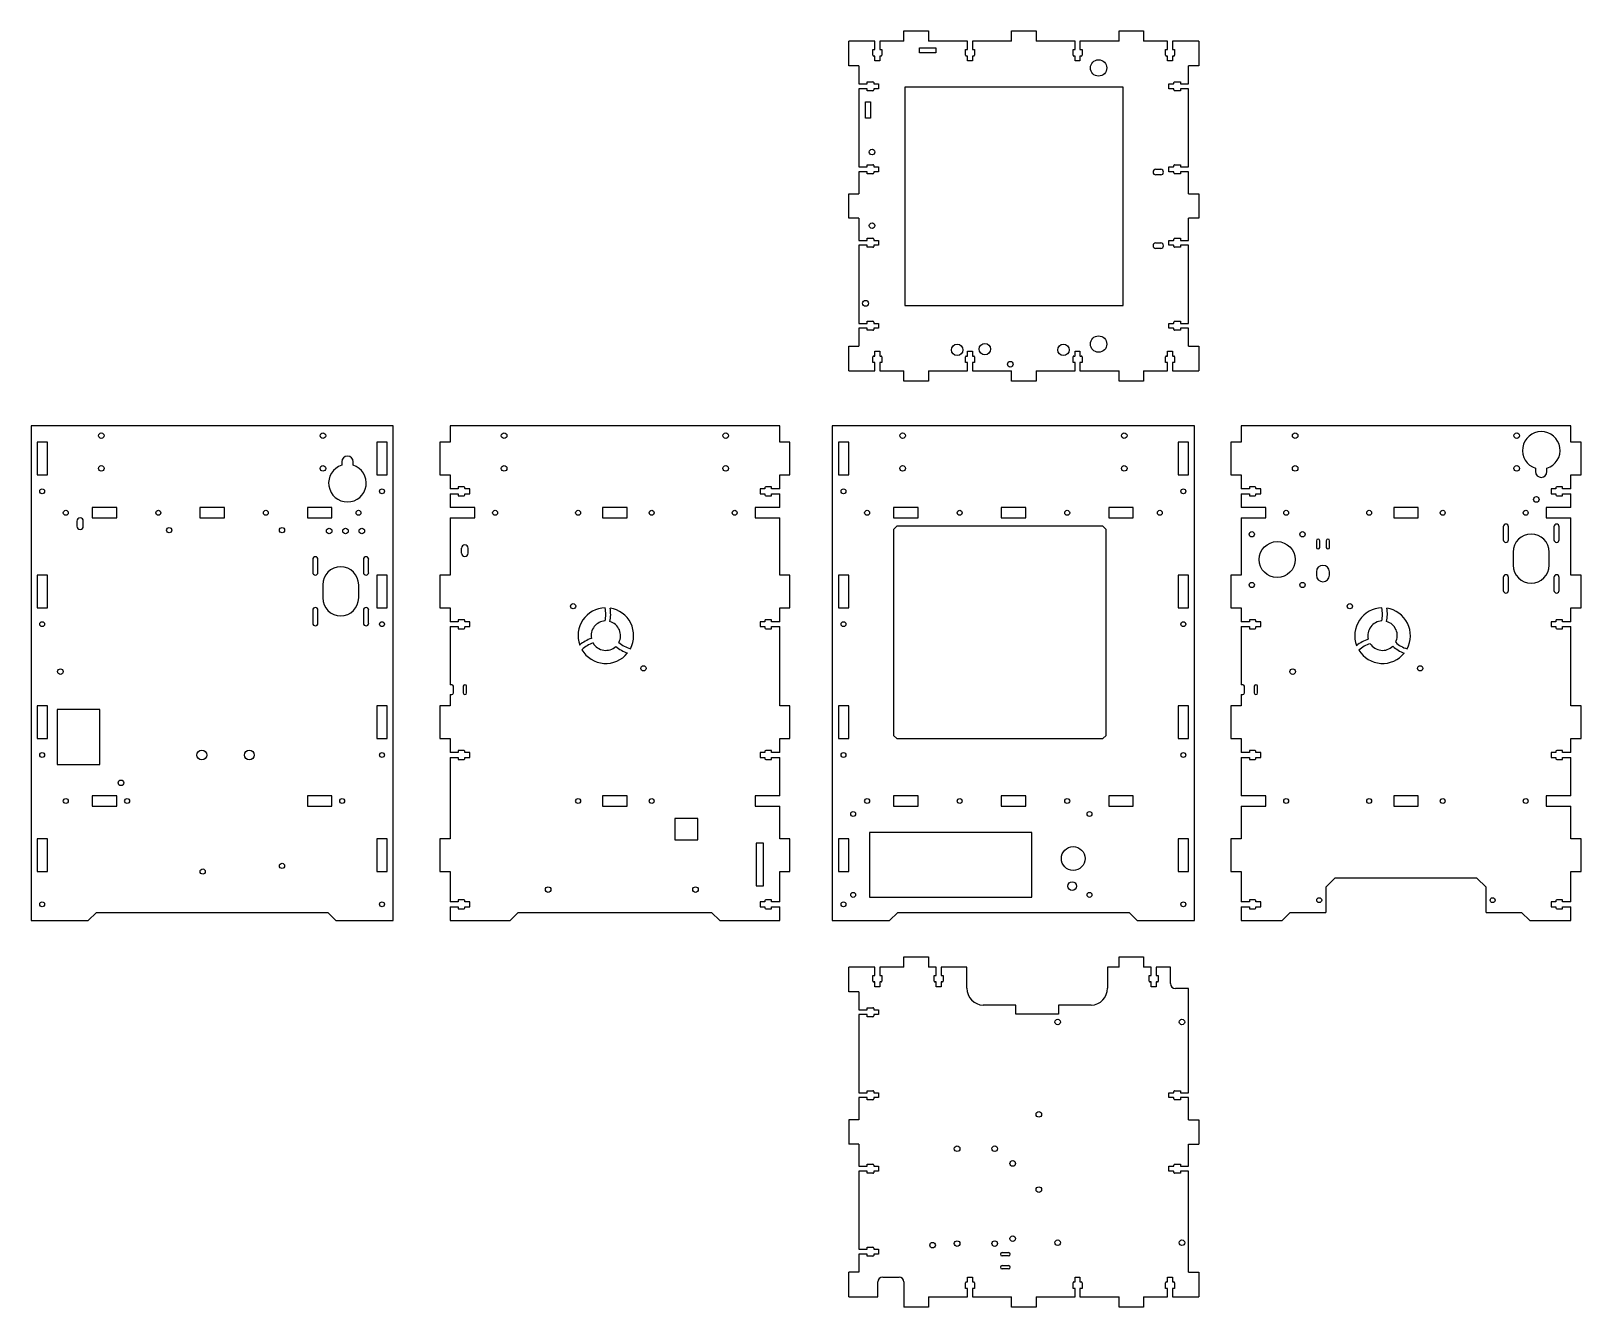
# Model space of a CAD drawing. Header units: millimetres. Extents: x -90 to 858, y -486 to 294.
import ezdxf

# ---------------------------------------------------------------- set-up
doc = ezdxf.new("R2010")
doc.units = ezdxf.units.MM

msp = doc.modelspace()

# ---------------------------------------------------------------- linework, layer by layer
at = {"color": 7, "linetype": 'Continuous', "lineweight": 25}
for p, q in [((443.8, 287.8), (443.8, 294.1)), ((443.8, 294.1), (458.8, 294.1)), ((458.8, 294.1), (458.8, 287.8)), ((509.55, 287.8), (509.55, 294.1)), ((509.55, 294.1), (524.55, 294.1)), ((524.55, 294.1), (524.55, 287.8)), ((575.3, 287.8), (575.3, 294.1)), ((575.3, 294.1), (590.3, 294.1)), ((590.3, 294.1), (590.3, 287.8)), ((410, 272.8), (410, 287.8)), ((426.05, 287.8), (410, 287.8)), ((426.05, 282.8), (426.05, 287.8)), ((429.05, 287.8), (429.05, 282.8)), ((443.8, 287.8), (429.05, 287.8)), ((482.68, 287.8), (458.8, 287.8)), ((482.68, 282.8), (482.68, 287.8)), ((485.68, 287.8), (485.68, 282.8)), ((509.55, 287.8), (485.68, 287.8)), ((548.42, 287.8), (524.55, 287.8)), ((548.42, 282.8), (548.42, 287.8)), ((551.42, 287.8), (551.42, 282.8)), ((575.3, 287.8), (551.42, 287.8)), ((605.05, 287.8), (590.3, 287.8)), ((605.05, 282.8), (605.05, 287.8)), ((608.05, 287.8), (608.05, 282.8)), ((624.1, 287.8), (608.05, 287.8)), ((624.1, 287.8), (624.1, 272.8)), ((424.8, 282.8), (426.05, 282.8)), ((424.8, 279.3), (424.8, 282.8)), ((425.95, 278.8), (425.3, 278.8)), ((426.05, 278.7), (425.95, 278.8)), ((426.05, 275.8), (426.05, 278.7)), ((429.05, 275.8), (426.05, 275.8)), ((429.05, 282.8), (430.3, 282.8)), ((429.15, 278.8), (429.05, 278.7)), ((429.05, 278.7), (429.05, 275.8)), ((429.8, 278.8), (429.15, 278.8)), ((430.3, 282.8), (430.3, 279.3)), ((453.3, 280.8), (453.3, 283.8)), ((453.3, 283.8), (463.3, 283.8)), ((463.3, 280.8), (453.3, 280.8)), ((463.3, 283.8), (463.3, 280.8)), ((481.43, 282.8), (482.68, 282.8)), ((481.43, 279.3), (481.43, 282.8)), ((482.57, 278.8), (481.93, 278.8)), ((482.68, 278.7), (482.57, 278.8)), ((482.68, 275.8), (482.68, 278.7)), ((485.68, 275.8), (482.68, 275.8)), ((485.68, 282.8), (486.93, 282.8)), ((485.77, 278.8), (485.68, 278.7)), ((485.68, 278.7), (485.68, 275.8)), ((486.43, 278.8), (485.77, 278.8)), ((486.93, 282.8), (486.93, 279.3)), ((547.17, 282.8), (548.42, 282.8)), ((547.17, 279.3), (547.17, 282.8)), ((548.32, 278.8), (547.67, 278.8)), ((548.42, 278.7), (548.32, 278.8)), ((548.42, 275.8), (548.42, 278.7)), ((551.42, 275.8), (548.42, 275.8)), ((551.42, 282.8), (552.67, 282.8)), ((551.52, 278.8), (551.42, 278.7)), ((551.42, 278.7), (551.42, 275.8)), ((552.17, 278.8), (551.52, 278.8)), ((552.67, 282.8), (552.67, 279.3)), ((603.8, 282.8), (605.05, 282.8)), ((603.8, 279.3), (603.8, 282.8)), ((604.95, 278.8), (604.3, 278.8)), ((605.05, 278.7), (604.95, 278.8)), ((605.05, 275.8), (605.05, 278.7)), ((608.05, 275.8), (605.05, 275.8)), ((608.05, 282.8), (609.3, 282.8)), ((608.15, 278.8), (608.05, 278.7)), ((608.05, 278.7), (608.05, 275.8)), ((608.8, 278.8), (608.15, 278.8)), ((609.3, 282.8), (609.3, 279.3)), ((416.3, 272.8), (410, 272.8)), ((416.3, 272.8), (416.3, 261.8)), ((624.1, 272.8), (617.8, 272.8)), ((617.8, 261.8), (617.8, 272.8)), ((416.3, 261.8), (421.3, 261.8)), ((416.3, 258.8), (416.3, 211.05)), ((421.3, 258.8), (416.3, 258.8)), ((421.3, 263.05), (424.8, 263.05)), ((421.3, 261.8), (421.3, 263.05)), ((421.3, 257.55), (421.3, 258.8)), ((424.8, 257.55), (421.3, 257.55)), ((425.3, 262.55), (425.3, 261.9)), ((425.3, 261.9), (425.4, 261.8)), ((425.4, 258.8), (425.3, 258.7)), ((425.3, 258.7), (425.3, 258.05)), ((425.4, 261.8), (428.3, 261.8)), ((428.3, 258.8), (425.4, 258.8)), ((428.3, 261.8), (428.3, 258.8)), ((577.8, 259.8), (444.3, 259.8)), ((444.3, 259.8), (444.3, 126.3)), ((577.8, 126.3), (577.8, 259.8)), ((605.8, 261.8), (608.7, 261.8)), ((605.8, 258.8), (605.8, 261.8)), ((608.7, 258.8), (605.8, 258.8)), ((608.7, 261.8), (608.8, 261.9)), ((608.8, 258.7), (608.7, 258.8)), ((608.8, 261.9), (608.8, 262.55)), ((608.8, 258.05), (608.8, 258.7)), ((609.3, 263.05), (612.8, 263.05)), ((612.8, 257.55), (609.3, 257.55)), ((612.8, 263.05), (612.8, 261.8)), ((612.8, 261.8), (617.8, 261.8)), ((612.8, 258.8), (612.8, 257.55)), ((617.8, 258.8), (612.8, 258.8)), ((617.8, 211.05), (617.8, 258.8)), ((420.3, 240.8), (420.3, 250.8)), ((420.3, 250.8), (423.3, 250.8)), ((423.3, 250.8), (423.3, 240.8)), ((423.3, 240.8), (420.3, 240.8)), ((416.3, 211.05), (421.3, 211.05)), ((421.3, 212.3), (424.8, 212.3)), ((421.3, 211.05), (421.3, 212.3)), ((425.3, 211.8), (425.3, 211.15)), ((425.3, 211.15), (425.4, 211.05)), ((425.4, 211.05), (428.3, 211.05)), ((428.3, 211.05), (428.3, 208.05)), ((597.8, 209.5), (600.8, 209.5)), ((605.8, 211.05), (608.7, 211.05)), ((605.8, 208.05), (605.8, 211.05)), ((608.7, 211.05), (608.8, 211.15)), ((608.8, 211.15), (608.8, 211.8)), ((609.3, 212.3), (612.8, 212.3)), ((612.8, 212.3), (612.8, 211.05)), ((612.8, 211.05), (617.8, 211.05)), ((416.3, 208.05), (416.3, 194.55)), ((421.3, 208.05), (416.3, 208.05)), ((421.3, 206.8), (421.3, 208.05)), ((424.8, 206.8), (421.3, 206.8)), ((425.4, 208.05), (425.3, 207.95)), ((425.3, 207.95), (425.3, 207.3)), ((428.3, 208.05), (425.4, 208.05)), ((600.8, 206.1), (597.8, 206.1)), ((608.7, 208.05), (605.8, 208.05)), ((608.8, 207.95), (608.7, 208.05)), ((608.8, 207.3), (608.8, 207.95)), ((612.8, 206.8), (609.3, 206.8)), ((612.8, 208.05), (612.8, 206.8)), ((617.8, 208.05), (612.8, 208.05)), ((617.8, 194.55), (617.8, 208.05)), ((410, 179.55), (410, 194.55)), ((410, 194.55), (416.3, 194.55)), ((617.8, 194.55), (624.1, 194.55)), ((624.1, 194.55), (624.1, 179.55)), ((416.3, 179.55), (410, 179.55)), ((416.3, 179.55), (416.3, 166.05)), ((624.1, 179.55), (617.8, 179.55)), ((617.8, 166.05), (617.8, 179.55)), ((416.3, 166.05), (421.3, 166.05)), ((416.3, 163.05), (416.3, 115.3)), ((421.3, 163.05), (416.3, 163.05)), ((421.3, 167.3), (424.8, 167.3)), ((421.3, 166.05), (421.3, 167.3)), ((421.3, 161.8), (421.3, 163.05)), ((424.8, 161.8), (421.3, 161.8)), ((425.3, 166.8), (425.3, 166.15)), ((425.3, 166.15), (425.4, 166.05)), ((425.4, 163.05), (425.3, 162.95)), ((425.3, 162.95), (425.3, 162.3)), ((425.4, 166.05), (428.3, 166.05)), ((428.3, 163.05), (425.4, 163.05)), ((428.3, 166.05), (428.3, 163.05)), ((597.8, 164.5), (600.8, 164.5)), ((605.8, 166.05), (608.7, 166.05)), ((605.8, 163.05), (605.8, 166.05)), ((608.7, 163.05), (605.8, 163.05)), ((608.7, 166.05), (608.8, 166.15)), ((608.8, 162.95), (608.7, 163.05)), ((608.8, 166.15), (608.8, 166.8)), ((608.8, 162.3), (608.8, 162.95)), ((609.3, 167.3), (612.8, 167.3)), ((612.8, 161.8), (609.3, 161.8)), ((612.8, 167.3), (612.8, 166.05)), ((612.8, 166.05), (617.8, 166.05)), ((612.8, 163.05), (612.8, 161.8)), ((617.8, 163.05), (612.8, 163.05)), ((617.8, 115.3), (617.8, 163.05)), ((600.8, 161.1), (597.8, 161.1)), ((444.3, 126.3), (577.8, 126.3)), ((416.3, 115.3), (421.3, 115.3)), ((421.3, 116.55), (424.8, 116.55)), ((421.3, 115.3), (421.3, 116.55)), ((425.3, 116.05), (425.3, 115.4)), ((425.3, 115.4), (425.4, 115.3)), ((425.4, 115.3), (428.3, 115.3)), ((428.3, 115.3), (428.3, 112.3)), ((605.8, 115.3), (608.7, 115.3)), ((605.8, 112.3), (605.8, 115.3)), ((608.7, 115.3), (608.8, 115.4)), ((608.8, 115.4), (608.8, 116.05)), ((609.3, 116.55), (612.8, 116.55)), ((612.8, 116.55), (612.8, 115.3)), ((612.8, 115.3), (617.8, 115.3)), ((416.3, 112.3), (416.3, 101.3)), ((421.3, 112.3), (416.3, 112.3)), ((421.3, 111.05), (421.3, 112.3)), ((424.8, 111.05), (421.3, 111.05)), ((425.4, 112.3), (425.3, 112.2)), ((425.3, 112.2), (425.3, 111.55)), ((428.3, 112.3), (425.4, 112.3)), ((608.7, 112.3), (605.8, 112.3)), ((608.8, 112.2), (608.7, 112.3)), ((608.8, 111.55), (608.8, 112.2)), ((612.8, 111.05), (609.3, 111.05)), ((612.8, 112.3), (612.8, 111.05)), ((617.8, 112.3), (612.8, 112.3)), ((617.8, 101.3), (617.8, 112.3)), ((410, 86.3), (410, 101.3)), ((410, 101.3), (416.3, 101.3)), ((424.8, 91.3), (424.8, 94.8)), ((425.3, 95.3), (425.95, 95.3)), ((425.95, 95.3), (426.05, 95.4)), ((426.05, 98.3), (429.05, 98.3)), ((426.05, 95.4), (426.05, 98.3)), ((429.05, 98.3), (429.05, 95.4)), ((429.05, 95.4), (429.15, 95.3)), ((429.15, 95.3), (429.8, 95.3)), ((430.3, 94.8), (430.3, 91.3)), ((481.43, 91.3), (481.43, 94.8)), ((481.93, 95.3), (482.57, 95.3)), ((482.57, 95.3), (482.68, 95.4)), ((482.68, 98.3), (485.68, 98.3)), ((482.68, 95.4), (482.68, 98.3)), ((485.68, 98.3), (485.68, 95.4)), ((485.68, 95.4), (485.77, 95.3)), ((485.77, 95.3), (486.43, 95.3)), ((486.93, 94.8), (486.93, 91.3)), ((547.17, 91.3), (547.17, 94.8)), ((547.67, 95.3), (548.32, 95.3)), ((548.32, 95.3), (548.42, 95.4)), ((548.42, 98.3), (551.42, 98.3)), ((548.42, 95.4), (548.42, 98.3)), ((551.42, 98.3), (551.42, 95.4)), ((551.42, 95.4), (551.52, 95.3)), ((551.52, 95.3), (552.17, 95.3)), ((552.67, 94.8), (552.67, 91.3)), ((603.8, 91.3), (603.8, 94.8)), ((604.3, 95.3), (604.95, 95.3)), ((604.95, 95.3), (605.05, 95.4)), ((605.05, 98.3), (608.05, 98.3)), ((605.05, 95.4), (605.05, 98.3)), ((608.05, 98.3), (608.05, 95.4)), ((608.05, 95.4), (608.15, 95.3)), ((608.15, 95.3), (608.8, 95.3)), ((609.3, 94.8), (609.3, 91.3)), ((617.8, 101.3), (624.1, 101.3)), ((624.1, 101.3), (624.1, 86.3)), ((410, 86.3), (426.05, 86.3)), ((426.05, 91.3), (424.8, 91.3)), ((426.05, 86.3), (426.05, 91.3)), ((429.05, 91.3), (429.05, 86.3)), ((430.3, 91.3), (429.05, 91.3)), ((429.05, 86.3), (443.8, 86.3)), ((443.8, 80), (443.8, 86.3)), ((458.8, 86.3), (482.68, 86.3)), ((458.8, 86.3), (458.8, 80)), ((482.68, 91.3), (481.43, 91.3)), ((482.68, 86.3), (482.68, 91.3)), ((485.68, 91.3), (485.68, 86.3)), ((486.93, 91.3), (485.68, 91.3)), ((485.68, 86.3), (509.55, 86.3)), ((509.55, 80), (509.55, 86.3)), ((524.55, 86.3), (548.42, 86.3)), ((524.55, 86.3), (524.55, 80)), ((548.42, 91.3), (547.17, 91.3)), ((548.42, 86.3), (548.42, 91.3)), ((551.42, 91.3), (551.42, 86.3)), ((552.67, 91.3), (551.42, 91.3)), ((551.42, 86.3), (575.3, 86.3)), ((575.3, 80), (575.3, 86.3)), ((590.3, 86.3), (605.05, 86.3)), ((590.3, 86.3), (590.3, 80)), ((605.05, 91.3), (603.8, 91.3)), ((605.05, 86.3), (605.05, 91.3)), ((608.05, 91.3), (608.05, 86.3)), ((609.3, 91.3), (608.05, 91.3)), ((608.05, 86.3), (624.1, 86.3)), ((458.8, 80), (443.8, 80)), ((524.55, 80), (509.55, 80)), ((590.3, 80), (575.3, 80)), ((131.5, 52.6), (-90, 52.6)), ((-90, 52.6), (-90, -250)), ((131.5, -250), (131.5, 52.6)), ((367.8, 52.6), (166.3, 52.6)), ((166.3, 52.6), (166.3, 42.6)), ((367.8, 42.6), (367.8, 52.6)), ((621.5, 52.6), (400, 52.6)), ((400, 52.6), (400, -250)), ((621.5, -250), (621.5, 52.6)), ((851.5, 52.6), (650, 52.6)), ((650, 52.6), (650, 42.6)), ((851.5, 42.6), (851.5, 52.6)), ((-86.3, 42.6), (-86.3, 22.6)), ((-80, 42.6), (-86.3, 42.6)), ((-80, 22.6), (-80, 42.6)), ((127.8, 42.6), (121.5, 42.6)), ((121.5, 42.6), (121.5, 22.6)), ((127.8, 22.6), (127.8, 42.6)), ((166.3, 42.6), (160, 42.6)), ((160, 42.6), (160, 22.6)), ((374.1, 42.6), (367.8, 42.6)), ((374.1, 22.6), (374.1, 42.6)), ((403.7, 42.6), (403.7, 22.6)), ((410, 42.6), (403.7, 42.6)), ((410, 22.6), (410, 42.6)), ((611.5, 42.6), (611.5, 22.6)), ((617.8, 42.6), (611.5, 42.6)), ((617.8, 22.6), (617.8, 42.6)), ((650, 42.6), (643.7, 42.6)), ((643.7, 42.6), (643.7, 22.6)), ((857.8, 42.6), (851.5, 42.6)), ((857.8, 22.6), (857.8, 42.6)), ((100, 30.6), (100, 28.55)), ((107, 28.55), (107, 30.6)), ((-86.3, 22.6), (-80, 22.6)), ((121.5, 22.6), (127.8, 22.6)), ((160, 22.6), (166.3, 22.6)), ((166.3, 22.6), (166.3, 14.1)), ((367.8, 14.1), (367.8, 22.6)), ((367.8, 22.6), (374.1, 22.6)), ((403.7, 22.6), (410, 22.6)), ((611.5, 22.6), (617.8, 22.6)), ((643.7, 22.6), (650, 22.6)), ((650, 22.6), (650, 14.1)), ((830, 26.65), (830, 24.6)), ((837, 24.6), (837, 26.65)), ((851.5, 14.1), (851.5, 22.6)), ((851.5, 22.6), (857.8, 22.6)), ((171.3, 14.1), (166.3, 14.1)), ((166.3, 11.1), (171.3, 11.1)), ((166.3, 11.1), (166.3, 2.6)), ((171.3, 15.35), (171.3, 14.1)), ((174.8, 15.35), (171.3, 15.35)), ((171.3, 11.1), (171.3, 9.85)), ((171.3, 9.85), (174.8, 9.85)), ((175.3, 14.2), (175.3, 14.85)), ((175.4, 14.1), (175.3, 14.2)), ((175.3, 11), (175.4, 11.1)), ((175.3, 10.35), (175.3, 11)), ((178.3, 14.1), (175.4, 14.1)), ((175.4, 11.1), (178.3, 11.1)), ((178.3, 11.1), (178.3, 14.1)), ((355.8, 14.1), (355.8, 11.1)), ((358.7, 14.1), (355.8, 14.1)), ((355.8, 11.1), (358.7, 11.1)), ((358.8, 14.2), (358.7, 14.1)), ((358.7, 11.1), (358.8, 11)), ((358.8, 14.85), (358.8, 14.2)), ((358.8, 11), (358.8, 10.35)), ((362.8, 15.35), (359.3, 15.35)), ((359.3, 9.85), (362.8, 9.85)), ((362.8, 14.1), (362.8, 15.35)), ((367.8, 14.1), (362.8, 14.1)), ((362.8, 11.1), (367.8, 11.1)), ((362.8, 9.85), (362.8, 11.1)), ((367.8, 2.6), (367.8, 11.1)), ((655, 14.1), (650, 14.1)), ((650, 11.1), (655, 11.1)), ((650, 11.1), (650, 2.6)), ((655, 15.35), (655, 14.1)), ((658.5, 15.35), (655, 15.35)), ((655, 11.1), (655, 9.85)), ((655, 9.85), (658.5, 9.85)), ((659, 14.2), (659, 14.85)), ((659.1, 14.1), (659, 14.2)), ((659, 11), (659.1, 11.1)), ((659, 10.35), (659, 11)), ((662, 14.1), (659.1, 14.1)), ((659.1, 11.1), (662, 11.1)), ((662, 11.1), (662, 14.1)), ((839.5, 14.1), (839.5, 11.1)), ((842.4, 14.1), (839.5, 14.1)), ((839.5, 11.1), (842.4, 11.1)), ((842.5, 14.2), (842.4, 14.1)), ((842.4, 11.1), (842.5, 11)), ((842.5, 14.85), (842.5, 14.2)), ((842.5, 11), (842.5, 10.35)), ((846.5, 15.35), (843, 15.35)), ((843, 9.85), (846.5, 9.85)), ((846.5, 14.1), (846.5, 15.35)), ((851.5, 14.1), (846.5, 14.1)), ((846.5, 11.1), (851.5, 11.1)), ((846.5, 9.85), (846.5, 11.1)), ((851.5, 2.6), (851.5, 11.1)), ((-52.5, 2.6), (-52.5, -3.7)), ((-37.5, 2.6), (-52.5, 2.6)), ((-37.5, -3.7), (-37.5, 2.6)), ((13.25, 2.6), (13.25, -3.7)), ((28.25, 2.6), (13.25, 2.6)), ((28.25, -3.7), (28.25, 2.6)), ((79, 2.6), (79, -3.7)), ((94, 2.6), (79, 2.6)), ((94, -3.7), (94, 2.6)), ((181.3, 2.6), (166.3, 2.6)), ((181.3, -3.7), (181.3, 2.6)), ((259.55, 2.6), (259.55, -3.7)), ((274.55, 2.6), (259.55, 2.6)), ((274.55, -3.7), (274.55, 2.6)), ((352.8, 2.6), (352.8, -3.7)), ((367.8, 2.6), (352.8, 2.6)), ((437.5, 2.6), (437.5, -3.7)), ((452.5, 2.6), (437.5, 2.6)), ((452.5, -3.7), (452.5, 2.6)), ((503.25, 2.6), (503.25, -3.7)), ((518.25, 2.6), (503.25, 2.6)), ((518.25, -3.7), (518.25, 2.6)), ((569, 2.6), (569, -3.7)), ((584, 2.6), (569, 2.6)), ((584, -3.7), (584, 2.6)), ((665, 2.6), (650, 2.6)), ((665, -3.7), (665, 2.6)), ((743.25, 2.6), (743.25, -3.7)), ((758.25, 2.6), (743.25, 2.6)), ((758.25, -3.7), (758.25, 2.6)), ((836.5, 2.6), (836.5, -3.7)), ((851.5, 2.6), (836.5, 2.6)), ((-62, -5.7), (-62, -8.7)), ((-58, -8.7), (-58, -5.7)), ((-52.5, -3.7), (-37.5, -3.7)), ((13.25, -3.7), (28.25, -3.7)), ((79, -3.7), (94, -3.7)), ((166.3, -3.7), (181.3, -3.7)), ((166.3, -3.7), (166.3, -38.7)), ((259.55, -3.7), (274.55, -3.7)), ((352.8, -3.7), (367.8, -3.7)), ((367.8, -38.7), (367.8, -3.7)), ((437.5, -3.7), (452.5, -3.7)), ((439.5, -8.7), (437.5, -10.7)), ((565.5, -8.7), (439.5, -8.7)), ((503.25, -3.7), (518.25, -3.7)), ((567.5, -10.7), (565.5, -8.7)), ((569, -3.7), (584, -3.7)), ((650, -3.7), (665, -3.7)), ((650, -3.7), (650, -38.7)), ((743.25, -3.7), (758.25, -3.7)), ((810.27, -9.07), (810.27, -17.07)), ((813.47, -17.07), (813.47, -9.07)), ((836.5, -3.7), (851.5, -3.7)), ((841.27, -9.07), (841.27, -17.07)), ((844.47, -17.07), (844.47, -9.07)), ((851.5, -38.7), (851.5, -3.7)), ((437.5, -10.7), (437.5, -136.7)), ((567.5, -136.7), (567.5, -10.7)), ((696, -17.7), (696, -21.7)), ((698, -21.7), (698, -17.7)), ((702, -17.7), (702, -21.7)), ((704, -21.7), (704, -17.7)), ((173.3, -25.2), (173.3, -22.2)), ((177.3, -25.2), (177.3, -22.2)), ((816.37, -24.57), (816.37, -32.57)), ((838.37, -32.57), (838.37, -24.57)), ((82.28, -29.07), (82.28, -37.07)), ((85.48, -37.07), (85.48, -29.07)), ((113.28, -29.07), (113.28, -37.07)), ((116.47, -37.07), (116.47, -29.07)), ((696, -36.7), (696, -38.7)), ((704, -38.7), (704, -36.7)), ((-86.3, -38.7), (-86.3, -58.7)), ((-80, -38.7), (-86.3, -38.7)), ((-80, -58.7), (-80, -38.7)), ((88.38, -44.57), (88.38, -52.57)), ((110.38, -52.57), (110.38, -44.57)), ((127.8, -38.7), (121.5, -38.7)), ((121.5, -38.7), (121.5, -58.7)), ((127.8, -58.7), (127.8, -38.7)), ((166.3, -38.7), (160, -38.7)), ((160, -38.7), (160, -58.7)), ((374.1, -38.7), (367.8, -38.7)), ((374.1, -58.7), (374.1, -38.7)), ((403.7, -38.7), (403.7, -58.7)), ((410, -38.7), (403.7, -38.7)), ((410, -58.7), (410, -38.7)), ((611.5, -38.7), (611.5, -58.7)), ((617.8, -38.7), (611.5, -38.7)), ((617.8, -58.7), (617.8, -38.7)), ((650, -38.7), (643.7, -38.7)), ((643.7, -38.7), (643.7, -58.7)), ((810.27, -40.07), (810.27, -48.07)), ((813.47, -48.07), (813.47, -40.07)), ((841.27, -40.07), (841.27, -48.07)), ((844.47, -48.07), (844.47, -40.07)), ((857.8, -38.7), (851.5, -38.7)), ((857.8, -58.7), (857.8, -38.7)), ((-86.3, -58.7), (-80, -58.7)), ((82.28, -60.07), (82.28, -68.07)), ((85.48, -68.07), (85.48, -60.07)), ((113.28, -60.07), (113.28, -68.07)), ((116.47, -68.07), (116.47, -60.07)), ((121.5, -58.7), (127.8, -58.7)), ((160, -58.7), (166.3, -58.7)), ((166.3, -58.7), (166.3, -67.2)), ((171.3, -65.95), (171.3, -67.2)), ((174.8, -65.95), (171.3, -65.95)), ((362.8, -65.95), (359.3, -65.95)), ((362.8, -67.2), (362.8, -65.95)), ((367.8, -67.2), (367.8, -58.7)), ((367.8, -58.7), (374.1, -58.7)), ((403.7, -58.7), (410, -58.7)), ((611.5, -58.7), (617.8, -58.7)), ((643.7, -58.7), (650, -58.7)), ((650, -58.7), (650, -67.2)), ((655, -65.95), (655, -67.2)), ((658.5, -65.95), (655, -65.95)), ((846.5, -65.95), (843, -65.95)), ((846.5, -67.2), (846.5, -65.95)), ((851.5, -67.2), (851.5, -58.7)), ((851.5, -58.7), (857.8, -58.7)), ((171.3, -67.2), (166.3, -67.2)), ((166.3, -70.2), (171.3, -70.2)), ((166.3, -70.2), (166.3, -105.7)), ((171.3, -70.2), (171.3, -71.45)), ((171.3, -71.45), (174.8, -71.45)), ((175.3, -67.1), (175.3, -66.45)), ((175.4, -67.2), (175.3, -67.1)), ((175.3, -70.3), (175.4, -70.2)), ((175.3, -70.95), (175.3, -70.3)), ((178.3, -67.2), (175.4, -67.2)), ((175.4, -70.2), (178.3, -70.2)), ((178.3, -70.2), (178.3, -67.2)), ((355.8, -67.2), (355.8, -70.2)), ((358.7, -67.2), (355.8, -67.2)), ((355.8, -70.2), (358.7, -70.2)), ((358.8, -67.1), (358.7, -67.2)), ((358.7, -70.2), (358.8, -70.3)), ((358.8, -66.45), (358.8, -67.1)), ((358.8, -70.3), (358.8, -70.95)), ((359.3, -71.45), (362.8, -71.45)), ((367.8, -67.2), (362.8, -67.2)), ((362.8, -70.2), (367.8, -70.2)), ((362.8, -71.45), (362.8, -70.2)), ((367.8, -118.7), (367.8, -70.2)), ((655, -67.2), (650, -67.2)), ((650, -70.2), (655, -70.2)), ((650, -70.2), (650, -105.7)), ((655, -70.2), (655, -71.45)), ((655, -71.45), (658.5, -71.45)), ((659, -67.1), (659, -66.45)), ((659.1, -67.2), (659, -67.1)), ((659, -70.3), (659.1, -70.2)), ((659, -70.95), (659, -70.3)), ((662, -67.2), (659.1, -67.2)), ((659.1, -70.2), (662, -70.2)), ((662, -70.2), (662, -67.2)), ((839.5, -67.2), (839.5, -70.2)), ((842.4, -67.2), (839.5, -67.2)), ((839.5, -70.2), (842.4, -70.2)), ((842.5, -67.1), (842.4, -67.2)), ((842.4, -70.2), (842.5, -70.3)), ((842.5, -66.45), (842.5, -67.1)), ((842.5, -70.3), (842.5, -70.95)), ((843, -71.45), (846.5, -71.45)), ((851.5, -67.2), (846.5, -67.2)), ((846.5, -70.2), (851.5, -70.2)), ((846.5, -71.45), (846.5, -70.2)), ((851.5, -118.7), (851.5, -70.2)), ((167.3, -105.7), (166.3, -105.7)), ((166.3, -111.7), (167.3, -111.7)), ((166.3, -111.7), (166.3, -118.7)), ((168.3, -110.7), (168.3, -106.7)), ((174.3, -106.7), (174.3, -110.7)), ((176.3, -110.7), (176.3, -106.7)), ((651, -105.7), (650, -105.7)), ((650, -111.7), (651, -111.7)), ((650, -111.7), (650, -118.7)), ((652, -110.7), (652, -106.7)), ((658, -106.7), (658, -110.7)), ((660, -110.7), (660, -106.7)), ((-86.3, -118.7), (-86.3, -138.7)), ((-80, -118.7), (-86.3, -118.7)), ((-80, -138.7), (-80, -118.7)), ((-74, -120.95), (-74, -154.45)), ((-48, -120.95), (-74, -120.95)), ((-48, -154.45), (-48, -120.95)), ((127.8, -118.7), (121.5, -118.7)), ((121.5, -118.7), (121.5, -138.7)), ((127.8, -138.7), (127.8, -118.7)), ((166.3, -118.7), (160, -118.7)), ((160, -118.7), (160, -138.7)), ((374.1, -118.7), (367.8, -118.7)), ((374.1, -138.7), (374.1, -118.7)), ((403.7, -118.7), (403.7, -138.7)), ((410, -118.7), (403.7, -118.7)), ((410, -138.7), (410, -118.7)), ((611.5, -118.7), (611.5, -138.7)), ((617.8, -118.7), (611.5, -118.7)), ((617.8, -138.7), (617.8, -118.7)), ((650, -118.7), (643.7, -118.7)), ((643.7, -118.7), (643.7, -138.7)), ((857.8, -118.7), (851.5, -118.7)), ((857.8, -138.7), (857.8, -118.7)), ((-86.3, -138.7), (-80, -138.7)), ((121.5, -138.7), (127.8, -138.7)), ((160, -138.7), (166.3, -138.7)), ((166.3, -138.7), (166.3, -147.2)), ((367.8, -147.2), (367.8, -138.7)), ((367.8, -138.7), (374.1, -138.7)), ((403.7, -138.7), (410, -138.7)), ((437.5, -136.7), (439.5, -138.7)), ((439.5, -138.7), (565.5, -138.7)), ((565.5, -138.7), (567.5, -136.7)), ((611.5, -138.7), (617.8, -138.7)), ((643.7, -138.7), (650, -138.7)), ((650, -138.7), (650, -147.2)), ((851.5, -147.2), (851.5, -138.7)), ((851.5, -138.7), (857.8, -138.7)), ((171.3, -147.2), (166.3, -147.2)), ((166.3, -150.2), (171.3, -150.2)), ((166.3, -150.2), (166.3, -200)), ((171.3, -145.95), (171.3, -147.2)), ((174.8, -145.95), (171.3, -145.95)), ((171.3, -150.2), (171.3, -151.45)), ((171.3, -151.45), (174.8, -151.45)), ((175.3, -147.1), (175.3, -146.45)), ((175.4, -147.2), (175.3, -147.1)), ((175.3, -150.3), (175.4, -150.2)), ((175.3, -150.95), (175.3, -150.3)), ((178.3, -147.2), (175.4, -147.2)), ((175.4, -150.2), (178.3, -150.2)), ((178.3, -150.2), (178.3, -147.2)), ((355.8, -147.2), (355.8, -150.2)), ((358.7, -147.2), (355.8, -147.2)), ((355.8, -150.2), (358.7, -150.2)), ((358.8, -147.1), (358.7, -147.2)), ((358.7, -150.2), (358.8, -150.3)), ((358.8, -146.45), (358.8, -147.1)), ((358.8, -150.3), (358.8, -150.95)), ((362.8, -145.95), (359.3, -145.95)), ((359.3, -151.45), (362.8, -151.45)), ((362.8, -147.2), (362.8, -145.95)), ((367.8, -147.2), (362.8, -147.2)), ((362.8, -150.2), (367.8, -150.2)), ((362.8, -151.45), (362.8, -150.2)), ((367.8, -173.7), (367.8, -150.2)), ((655, -147.2), (650, -147.2)), ((650, -150.2), (655, -150.2)), ((650, -150.2), (650, -173.7)), ((655, -145.95), (655, -147.2)), ((658.5, -145.95), (655, -145.95)), ((655, -150.2), (655, -151.45)), ((655, -151.45), (658.5, -151.45)), ((659, -147.1), (659, -146.45)), ((659.1, -147.2), (659, -147.1)), ((659, -150.3), (659.1, -150.2)), ((659, -150.95), (659, -150.3)), ((662, -147.2), (659.1, -147.2)), ((659.1, -150.2), (662, -150.2)), ((662, -150.2), (662, -147.2)), ((839.5, -147.2), (839.5, -150.2)), ((842.4, -147.2), (839.5, -147.2)), ((839.5, -150.2), (842.4, -150.2)), ((842.5, -147.1), (842.4, -147.2)), ((842.4, -150.2), (842.5, -150.3)), ((842.5, -146.45), (842.5, -147.1)), ((842.5, -150.3), (842.5, -150.95)), ((846.5, -145.95), (843, -145.95)), ((843, -151.45), (846.5, -151.45)), ((846.5, -147.2), (846.5, -145.95)), ((851.5, -147.2), (846.5, -147.2)), ((846.5, -150.2), (851.5, -150.2)), ((846.5, -151.45), (846.5, -150.2)), ((851.5, -173.7), (851.5, -150.2)), ((-74, -154.45), (-48, -154.45)), ((-52.5, -173.7), (-52.5, -180)), ((-37.5, -173.7), (-52.5, -173.7)), ((-52.5, -180), (-37.5, -180)), ((-37.5, -180), (-37.5, -173.7)), ((79, -173.7), (79, -180)), ((94, -173.7), (79, -173.7)), ((79, -180), (94, -180)), ((94, -180), (94, -173.7)), ((259.55, -173.7), (259.55, -180)), ((274.55, -173.7), (259.55, -173.7)), ((259.55, -180), (274.55, -180)), ((274.55, -180), (274.55, -173.7)), ((352.8, -173.7), (352.8, -180)), ((367.8, -173.7), (352.8, -173.7)), ((352.8, -180), (367.8, -180)), ((367.8, -200), (367.8, -180)), ((437.5, -173.7), (437.5, -180)), ((452.5, -173.7), (437.5, -173.7)), ((437.5, -180), (452.5, -180)), ((452.5, -180), (452.5, -173.7)), ((503.25, -173.7), (503.25, -180)), ((518.25, -173.7), (503.25, -173.7)), ((503.25, -180), (518.25, -180)), ((518.25, -180), (518.25, -173.7)), ((569, -173.7), (569, -180)), ((584, -173.7), (569, -173.7)), ((569, -180), (584, -180)), ((584, -180), (584, -173.7)), ((665, -173.7), (650, -173.7)), ((650, -180), (665, -180)), ((650, -180), (650, -200)), ((665, -180), (665, -173.7)), ((758.25, -173.7), (743.25, -173.7)), ((743.25, -173.7), (743.25, -180)), ((743.25, -180), (758.25, -180)), ((758.25, -180), (758.25, -173.7)), ((836.5, -173.7), (836.5, -180)), ((851.5, -173.7), (836.5, -173.7)), ((836.5, -180), (851.5, -180)), ((851.5, -200), (851.5, -180)), ((303.76, -187.5), (303.76, -200.62)), ((317.8, -187.5), (303.76, -187.5)), ((317.8, -200.62), (317.8, -187.5)), ((422.7, -196), (422.7, -235.7)), ((521.9, -196), (422.7, -196)), ((521.9, -235.7), (521.9, -196)), ((-86.3, -200), (-86.3, -220)), ((-80, -200), (-86.3, -200)), ((-80, -220), (-80, -200)), ((127.8, -200), (121.5, -200)), ((121.5, -200), (121.5, -220)), ((127.8, -220), (127.8, -200)), ((166.3, -200), (160, -200)), ((160, -200), (160, -220)), ((303.76, -200.62), (317.8, -200.62)), ((353.4, -202.7), (353.4, -228.7)), ((358, -202.7), (353.4, -202.7)), ((358, -228.7), (358, -202.7)), ((374.1, -200), (367.8, -200)), ((374.1, -220), (374.1, -200)), ((403.7, -200), (403.7, -220)), ((410, -200), (403.7, -200)), ((410, -220), (410, -200)), ((611.5, -200), (611.5, -220)), ((617.8, -200), (611.5, -200)), ((617.8, -220), (617.8, -200)), ((650, -200), (643.7, -200)), ((643.7, -200), (643.7, -220)), ((857.8, -200), (851.5, -200)), ((857.8, -220), (857.8, -200)), ((-86.3, -220), (-80, -220)), ((121.5, -220), (127.8, -220)), ((160, -220), (166.3, -220)), ((166.3, -220), (166.3, -238.5)), ((367.8, -238.5), (367.8, -220)), ((367.8, -220), (374.1, -220)), ((403.7, -220), (410, -220)), ((611.5, -220), (617.8, -220)), ((643.7, -220), (650, -220)), ((650, -220), (650, -238.5)), ((707.34, -224), (701.75, -229.59)), ((794.16, -224), (707.34, -224)), ((799.75, -229.59), (794.16, -224)), ((851.5, -238.5), (851.5, -220)), ((851.5, -220), (857.8, -220)), ((353.4, -228.7), (358, -228.7)), ((422.7, -235.7), (521.9, -235.7)), ((701.75, -229.59), (701.75, -245)), ((799.75, -245), (799.75, -229.59)), ((-55, -250), (-50, -245)), ((-50, -245), (91.5, -245)), ((91.5, -245), (96.5, -250)), ((171.3, -238.5), (166.3, -238.5)), ((166.3, -241.5), (171.3, -241.5)), ((166.3, -241.5), (166.3, -250)), ((171.3, -237.25), (171.3, -238.5)), ((174.8, -237.25), (171.3, -237.25)), ((171.3, -241.5), (171.3, -242.75)), ((171.3, -242.75), (174.8, -242.75)), ((175.3, -238.4), (175.3, -237.75)), ((175.4, -238.5), (175.3, -238.4)), ((175.3, -241.6), (175.4, -241.5)), ((175.3, -242.25), (175.3, -241.6)), ((178.3, -238.5), (175.4, -238.5)), ((175.4, -241.5), (178.3, -241.5)), ((178.3, -241.5), (178.3, -238.5)), ((202.95, -250), (207.95, -245)), ((207.95, -245), (326.14, -245)), ((326.14, -245), (331.14, -250)), ((355.8, -238.5), (355.8, -241.5)), ((358.7, -238.5), (355.8, -238.5)), ((355.8, -241.5), (358.7, -241.5)), ((358.8, -238.4), (358.7, -238.5)), ((358.7, -241.5), (358.8, -241.6)), ((358.8, -237.75), (358.8, -238.4)), ((358.8, -241.6), (358.8, -242.25)), ((362.8, -237.25), (359.3, -237.25)), ((359.3, -242.75), (362.8, -242.75)), ((362.8, -238.5), (362.8, -237.25)), ((367.8, -238.5), (362.8, -238.5)), ((362.8, -241.5), (367.8, -241.5)), ((362.8, -242.75), (362.8, -241.5)), ((367.8, -250), (367.8, -241.5)), ((435, -250), (440, -245)), ((440, -245), (581.5, -245)), ((581.5, -245), (586.5, -250)), ((655, -238.5), (650, -238.5)), ((650, -241.5), (655, -241.5)), ((650, -241.5), (650, -250)), ((655, -237.25), (655, -238.5)), ((658.5, -237.25), (655, -237.25)), ((655, -241.5), (655, -242.75)), ((655, -242.75), (658.5, -242.75)), ((659, -238.4), (659, -237.75)), ((659.1, -238.5), (659, -238.4)), ((659, -241.6), (659.1, -241.5)), ((659, -242.25), (659, -241.6)), ((662, -238.5), (659.1, -238.5)), ((659.1, -241.5), (662, -241.5)), ((662, -241.5), (662, -238.5)), ((675, -250), (680, -245)), ((680, -245), (701.75, -245)), ((799.75, -245), (821.5, -245)), ((821.5, -245), (826.5, -250)), ((839.5, -238.5), (839.5, -241.5)), ((842.4, -238.5), (839.5, -238.5)), ((839.5, -241.5), (842.4, -241.5)), ((842.5, -238.4), (842.4, -238.5)), ((842.4, -241.5), (842.5, -241.6)), ((842.5, -237.75), (842.5, -238.4)), ((842.5, -241.6), (842.5, -242.25)), ((846.5, -237.25), (843, -237.25)), ((843, -242.75), (846.5, -242.75)), ((846.5, -238.5), (846.5, -237.25)), ((851.5, -238.5), (846.5, -238.5)), ((846.5, -241.5), (851.5, -241.5)), ((846.5, -242.75), (846.5, -241.5)), ((851.5, -250), (851.5, -241.5)), ((-90, -250), (-55, -250)), ((96.5, -250), (131.5, -250)), ((166.3, -250), (202.95, -250)), ((331.14, -250), (367.8, -250)), ((400, -250), (435, -250)), ((586.5, -250), (621.5, -250)), ((650, -250), (675, -250)), ((826.5, -250), (851.5, -250)), ((443.8, -278.5), (443.8, -272.2)), ((443.8, -272.2), (458.8, -272.2)), ((458.8, -272.2), (458.8, -278.5)), ((575.3, -278.5), (575.3, -272.2)), ((575.3, -272.2), (590.3, -272.2)), ((590.3, -272.2), (590.3, -278.5)), ((410, -293.5), (410, -278.5)), ((426.05, -278.5), (410, -278.5)), ((424.8, -283.5), (426.05, -283.5)), ((424.8, -287), (424.8, -283.5)), ((426.05, -283.5), (426.05, -278.5)), ((429.05, -278.5), (429.05, -283.5)), ((443.8, -278.5), (429.05, -278.5)), ((429.05, -283.5), (430.3, -283.5)), ((430.3, -283.5), (430.3, -287)), ((463.55, -278.5), (458.8, -278.5)), ((462.3, -283.5), (463.55, -283.5)), ((462.3, -287), (462.3, -283.5)), ((463.55, -283.5), (463.55, -278.5)), ((466.55, -278.5), (466.55, -283.5)), ((482.3, -278.5), (466.55, -278.5)), ((466.55, -283.5), (467.8, -283.5)), ((467.8, -283.5), (467.8, -287)), ((482.3, -291.25), (482.3, -278.5)), ((568.3, -278.5), (568.3, -291.25)), ((575.3, -278.5), (568.3, -278.5)), ((595.05, -278.5), (590.3, -278.5)), ((593.8, -283.5), (595.05, -283.5)), ((593.8, -287), (593.8, -283.5)), ((595.05, -283.5), (595.05, -278.5)), ((598.05, -278.5), (598.05, -283.5)), ((606.8, -278.5), (598.05, -278.5)), ((598.05, -283.5), (599.3, -283.5)), ((599.3, -283.5), (599.3, -287)), ((606.8, -288.5), (606.8, -278.5)), ((416.3, -293.5), (410, -293.5)), ((416.3, -293.5), (416.3, -304.5)), ((425.95, -287.5), (425.3, -287.5)), ((426.05, -287.6), (425.95, -287.5)), ((426.05, -290.5), (426.05, -287.6)), ((429.05, -290.5), (426.05, -290.5)), ((429.15, -287.5), (429.05, -287.6)), ((429.05, -287.6), (429.05, -290.5)), ((429.8, -287.5), (429.15, -287.5)), ((463.45, -287.5), (462.8, -287.5)), ((463.55, -287.6), (463.45, -287.5)), ((463.55, -290.5), (463.55, -287.6)), ((466.55, -290.5), (463.55, -290.5)), ((466.65, -287.5), (466.55, -287.6)), ((466.55, -287.6), (466.55, -290.5)), ((467.3, -287.5), (466.65, -287.5)), ((594.95, -287.5), (594.3, -287.5)), ((595.05, -287.6), (594.95, -287.5)), ((595.05, -290.5), (595.05, -287.6)), ((598.05, -290.5), (595.05, -290.5)), ((598.15, -287.5), (598.05, -287.6)), ((598.05, -287.6), (598.05, -290.5)), ((598.8, -287.5), (598.15, -287.5)), ((617.8, -291.5), (609.8, -291.5)), ((617.8, -355.25), (617.8, -291.5)), ((421.3, -303.25), (424.8, -303.25)), ((421.3, -304.5), (421.3, -303.25)), ((512.3, -301.74), (492.25, -301.74)), ((512.3, -307.25), (512.3, -301.74)), ((538.3, -301.74), (538.3, -307.25)), ((558.35, -301.74), (538.3, -301.74)), ((416.3, -304.5), (421.3, -304.5)), ((416.3, -307.5), (416.3, -355.25)), ((421.3, -307.5), (416.3, -307.5)), ((421.3, -308.75), (421.3, -307.5)), ((424.8, -308.75), (421.3, -308.75)), ((425.3, -303.75), (425.3, -304.4)), ((425.3, -304.4), (425.4, -304.5)), ((425.4, -307.5), (425.3, -307.6)), ((425.3, -307.6), (425.3, -308.25)), ((425.4, -304.5), (428.3, -304.5)), ((428.3, -307.5), (425.4, -307.5)), ((428.3, -304.5), (428.3, -307.5)), ((538.3, -307.25), (512.3, -307.25)), ((416.3, -355.25), (421.3, -355.25)), ((416.3, -358.25), (416.3, -371.75)), ((421.3, -358.25), (416.3, -358.25)), ((421.3, -354), (424.8, -354)), ((421.3, -355.25), (421.3, -354)), ((421.3, -359.5), (421.3, -358.25)), ((424.8, -359.5), (421.3, -359.5)), ((425.3, -354.5), (425.3, -355.15)), ((425.3, -355.15), (425.4, -355.25)), ((425.4, -358.25), (425.3, -358.35)), ((425.3, -358.35), (425.3, -359)), ((425.4, -355.25), (428.3, -355.25)), ((428.3, -358.25), (425.4, -358.25)), ((428.3, -355.25), (428.3, -358.25)), ((605.8, -355.25), (608.7, -355.25)), ((605.8, -358.25), (605.8, -355.25)), ((608.7, -358.25), (605.8, -358.25)), ((608.7, -355.25), (608.8, -355.15)), ((608.8, -358.35), (608.7, -358.25)), ((608.8, -355.15), (608.8, -354.5)), ((608.8, -359), (608.8, -358.35)), ((609.3, -354), (612.8, -354)), ((612.8, -359.5), (609.3, -359.5)), ((612.8, -354), (612.8, -355.25)), ((612.8, -355.25), (617.8, -355.25)), ((612.8, -358.25), (612.8, -359.5)), ((617.8, -358.25), (612.8, -358.25)), ((617.8, -371.75), (617.8, -358.25)), ((410, -371.75), (410, -386.75)), ((416.3, -371.75), (410, -371.75)), ((617.8, -371.75), (624.1, -371.75)), ((624.1, -371.75), (624.1, -386.75)), ((416.3, -386.75), (410, -386.75)), ((416.3, -386.75), (416.3, -400.25)), ((617.8, -386.75), (624.1, -386.75)), ((617.8, -400.25), (617.8, -386.75)), ((416.3, -400.25), (421.3, -400.25)), ((416.3, -403.25), (416.3, -451)), ((421.3, -403.25), (416.3, -403.25)), ((421.3, -399), (424.8, -399)), ((421.3, -400.25), (421.3, -399)), ((421.3, -404.5), (421.3, -403.25)), ((424.8, -404.5), (421.3, -404.5)), ((425.3, -399.5), (425.3, -400.15)), ((425.3, -400.15), (425.4, -400.25)), ((425.4, -403.25), (425.3, -403.35)), ((425.3, -403.35), (425.3, -404)), ((425.4, -400.25), (428.3, -400.25)), ((428.3, -403.25), (425.4, -403.25)), ((428.3, -400.25), (428.3, -403.25)), ((605.8, -400.25), (608.7, -400.25)), ((605.8, -403.25), (605.8, -400.25)), ((608.7, -403.25), (605.8, -403.25)), ((608.7, -400.25), (608.8, -400.15)), ((608.8, -403.35), (608.7, -403.25)), ((608.8, -400.15), (608.8, -399.5)), ((608.8, -404), (608.8, -403.35)), ((609.3, -399), (612.8, -399)), ((612.8, -404.5), (609.3, -404.5)), ((612.8, -399), (612.8, -400.25)), ((612.8, -400.25), (617.8, -400.25)), ((612.8, -403.25), (612.8, -404.5)), ((617.8, -403.25), (612.8, -403.25)), ((617.8, -465), (617.8, -403.25)), ((416.3, -451), (421.3, -451)), ((416.3, -454), (416.3, -465)), ((421.3, -454), (416.3, -454)), ((421.3, -449.75), (424.8, -449.75)), ((421.3, -451), (421.3, -449.75)), ((421.3, -455.25), (421.3, -454)), ((425.3, -450.25), (425.3, -450.9)), ((425.3, -450.9), (425.4, -451)), ((425.4, -454), (425.3, -454.1)), ((425.3, -454.1), (425.3, -454.75)), ((425.4, -451), (428.3, -451)), ((428.3, -454), (425.4, -454)), ((428.3, -451), (428.3, -454)), ((503.8, -453), (507.8, -453)), ((424.8, -455.25), (421.3, -455.25)), ((507.8, -455), (503.8, -455)), ((503.8, -461), (507.8, -461)), ((507.8, -463), (503.8, -463)), ((410, -480), (410, -465)), ((416.3, -465), (410, -465)), ((427.8, -480), (427.8, -471)), ((430.8, -468), (440.8, -468)), ((443.8, -471), (443.8, -486.3)), ((481.43, -475), (481.43, -471.5)), ((481.93, -471), (482.57, -471)), ((482.57, -471), (482.68, -470.9)), ((482.68, -468), (485.68, -468)), ((482.68, -470.9), (482.68, -468)), ((485.68, -468), (485.68, -470.9)), ((485.68, -470.9), (485.77, -471)), ((485.77, -471), (486.43, -471)), ((486.93, -471.5), (486.93, -475)), ((547.17, -475), (547.17, -471.5)), ((547.67, -471), (548.32, -471)), ((548.32, -471), (548.42, -470.9)), ((548.42, -468), (551.42, -468)), ((548.42, -470.9), (548.42, -468)), ((551.42, -468), (551.42, -470.9)), ((551.42, -470.9), (551.52, -471)), ((551.52, -471), (552.17, -471)), ((552.67, -471.5), (552.67, -475)), ((603.8, -475), (603.8, -471.5)), ((604.3, -471), (604.95, -471)), ((604.95, -471), (605.05, -470.9)), ((605.05, -468), (608.05, -468)), ((605.05, -470.9), (605.05, -468)), ((608.05, -468), (608.05, -470.9)), ((608.05, -470.9), (608.15, -471)), ((608.15, -471), (608.8, -471)), ((609.3, -471.5), (609.3, -475)), ((617.8, -465), (624.1, -465)), ((624.1, -465), (624.1, -480)), ((410, -480), (427.8, -480)), ((458.8, -480), (482.68, -480)), ((458.8, -480), (458.8, -486.3)), ((482.68, -475), (481.43, -475)), ((482.68, -480), (482.68, -475)), ((485.68, -475), (485.68, -480)), ((486.93, -475), (485.68, -475)), ((485.68, -480), (509.55, -480)), ((509.55, -486.3), (509.55, -480)), ((524.55, -480), (548.42, -480)), ((524.55, -480), (524.55, -486.3)), ((548.42, -475), (547.17, -475)), ((548.42, -480), (548.42, -475)), ((551.42, -475), (551.42, -480)), ((552.67, -475), (551.42, -475)), ((551.42, -480), (575.3, -480)), ((575.3, -486.3), (575.3, -480)), ((590.3, -480), (605.05, -480)), ((590.3, -480), (590.3, -486.3)), ((605.05, -475), (603.8, -475)), ((605.05, -480), (605.05, -475)), ((608.05, -475), (608.05, -480)), ((609.3, -475), (608.05, -475)), ((608.05, -480), (624.1, -480)), ((458.8, -486.3), (443.8, -486.3)), ((524.55, -486.3), (509.55, -486.3)), ((590.3, -486.3), (575.3, -486.3))]:
    msp.add_line(p, q, dxfattribs=at)
for centre, radius in [((562.8, 271.5), 5), ((424.3, 220.05), 1.7), ((424.3, 175.05), 1.7), ((420.31, 127.55), 1.8), ((562.8, 102.6), 5), ((476.3, 99.05), 3.5), ((493.3, 99.55), 3.5), ((541.3, 99.05), 3.5), ((508.8, 90.3), 1.7), ((-47, 46.6), 1.7), ((88.5, 46.6), 1.7), ((199.3, 46.6), 1.7), ((334.8, 46.6), 1.7), ((443, 46.6), 1.7), ((578.5, 46.6), 1.7), ((683, 46.6), 1.7), ((818.5, 46.6), 1.7), ((-47, 26.6), 1.7), ((88.5, 26.6), 1.7), ((199.3, 26.6), 1.7), ((334.8, 26.6), 1.7), ((443, 26.6), 1.7), ((578.5, 26.6), 1.7), ((683, 26.6), 1.7), ((818.5, 26.6), 1.7), ((-83.15, 12.6), 1.5), ((124.65, 12.6), 1.5), ((406.85, 12.6), 1.5), ((614.65, 12.6), 1.5), ((-68.75, -0.55), 1.5), ((-12.13, -0.55), 1.5), ((53.62, -0.55), 1.5), ((110.25, -0.55), 1.5), ((193.8, -0.55), 1.5), ((244.55, -0.55), 1.5), ((289.55, -0.55), 1.5), ((340.3, -0.55), 1.5), ((421.25, -0.55), 1.5), ((477.88, -0.55), 1.5), ((543.63, -0.55), 1.5), ((600.25, -0.55), 1.5), ((677.5, -0.55), 1.5), ((728.25, -0.55), 1.5), ((773.25, -0.55), 1.5), ((824, -0.55), 1.5), ((830.5, 7.6), 1.7), ((-5.5, -11.2), 1.6), ((63.5, -11.2), 1.6), ((92.3, -11.69), 1.7), ((102.3, -11.69), 1.7), ((112.3, -11.69), 1.7), ((656.5, -13.7), 1.6), ((672, -29.2), 11), ((687.5, -13.7), 1.6), ((656.5, -44.7), 1.6), ((687.5, -44.7), 1.6), ((241.5, -57.7), 1.6), ((716.45, -57.7), 1.6), ((-83.15, -68.7), 1.5), ((124.65, -68.7), 1.5), ((406.85, -68.7), 1.5), ((614.65, -68.7), 1.5), ((284.5, -95.7), 1.6), ((759.45, -95.7), 1.6), ((-72, -97.7), 1.7), ((681.5, -97.7), 1.7), ((-83.15, -148.7), 1.5), ((14.45, -148.7), 3), ((43.55, -148.7), 3), ((124.65, -148.7), 1.5), ((406.85, -148.7), 1.5), ((614.65, -148.7), 1.5), ((-35, -165.7), 1.7), ((-68.75, -176.85), 1.5), ((-31.25, -176.85), 1.5), ((100.25, -176.85), 1.5), ((244.55, -176.85), 1.5), ((289.55, -176.85), 1.5), ((421.25, -176.85), 1.5), ((477.88, -176.85), 1.5), ((543.63, -176.85), 1.5), ((677.5, -176.85), 1.5), ((728.25, -176.85), 1.5), ((773.25, -176.85), 1.5), ((824, -176.85), 1.5), ((412.75, -184.75), 1.5), ((557.25, -184.75), 1.5), ((547.3, -212), 7.25), ((63.5, -216.5), 1.6), ((15, -220), 1.6), ((546.7, -228.85), 2.65), ((226.25, -231), 1.7), ((316.35, -231), 1.7), ((412.75, -234.25), 1.5), ((557.25, -234.25), 1.5), ((697.75, -237.5), 1.5), ((803.75, -237.5), 1.5), ((-83.15, -240), 1.5), ((124.65, -240), 1.5), ((406.85, -240), 1.5), ((614.65, -240), 1.5), ((537.8, -312), 1.7), ((613.8, -312), 1.7), ((526.3, -368.5), 1.7), ((476.3, -389.5), 1.7), ((499.3, -389.5), 1.7), ((510.3, -398.5), 1.7), ((526.3, -414.5), 1.7), ((510.3, -444.5), 1.7), ((537.8, -447), 1.7), ((613.8, -447), 1.7), ((461.3, -448.5), 1.7), ((476.3, -447.5), 1.7), ((499.3, -447.5), 1.7)]:
    msp.add_circle(centre, radius, dxfattribs=at)
for centre, radius, start, end in [((425.3, 279.3), 0.5, 180, 270), ((429.8, 279.3), 0.5, 270, 0), ((481.93, 279.3), 0.5, 180, 270), ((486.43, 279.3), 0.5, 270, 0), ((547.67, 279.3), 0.5, 180, 270), ((552.17, 279.3), 0.5, 270, 0), ((604.3, 279.3), 0.5, 180, 270), ((608.8, 279.3), 0.5, 270, 0), ((424.8, 262.55), 0.5, 0, 90), ((424.8, 258.05), 0.5, 270, 0), ((609.3, 262.55), 0.5, 90, 180), ((609.3, 258.05), 0.5, 180, 270), ((424.8, 211.8), 0.5, 0, 90), ((597.8, 207.8), 1.7, 90, 270), ((600.8, 207.8), 1.7, 270, 90), ((609.3, 211.8), 0.5, 90, 180), ((424.8, 207.3), 0.5, 270, 0), ((609.3, 207.3), 0.5, 180, 270), ((424.8, 166.8), 0.5, 0, 90), ((424.8, 162.3), 0.5, 270, 0), ((597.8, 162.8), 1.7, 90, 270), ((600.8, 162.8), 1.7, 270, 90), ((609.3, 166.8), 0.5, 90, 180), ((609.3, 162.3), 0.5, 180, 270), ((424.8, 116.05), 0.5, 0, 90), ((609.3, 116.05), 0.5, 90, 180), ((424.8, 111.55), 0.5, 270, 0), ((609.3, 111.55), 0.5, 180, 270), ((425.3, 94.8), 0.5, 90, 180), ((429.8, 94.8), 0.5, 0, 90), ((481.93, 94.8), 0.5, 90, 180), ((486.43, 94.8), 0.5, 0, 90), ((547.67, 94.8), 0.5, 90, 180), ((552.17, 94.8), 0.5, 0, 90), ((604.3, 94.8), 0.5, 90, 180), ((608.8, 94.8), 0.5, 0, 90), ((833.5, 37.6), 11.5, 287.71893, 252.28107), ((103.5, 17.6), 11.5, 107.71893, 72.28107), ((103.5, 30.6), 3.5, 0, 180), ((833.5, 24.6), 3.5, 180, 0), ((174.8, 14.85), 0.5, 0, 90), ((174.8, 10.35), 0.5, 270, 0), ((359.3, 14.85), 0.5, 90, 180), ((359.3, 10.35), 0.5, 180, 270), ((658.5, 14.85), 0.5, 0, 90), ((658.5, 10.35), 0.5, 270, 0), ((843, 14.85), 0.5, 90, 180), ((843, 10.35), 0.5, 180, 270), ((-60, -5.7), 2, 0, 180), ((-60, -8.7), 2, 180, 0), ((811.87, -9.07), 1.6, 0, 180), ((842.87, -9.07), 1.6, 0, 180), ((697, -17.7), 1, 0, 180), ((703, -17.7), 1, 0, 180), ((811.87, -17.07), 1.6, 180, 0), ((827.37, -24.57), 11, 0, 180), ((842.87, -17.07), 1.6, 180, 0), ((83.88, -29.07), 1.6, 0, 180), ((114.88, -29.07), 1.6, 0, 180), ((175.3, -22.2), 2, 0, 180), ((175.3, -25.2), 2, 180, 0), ((697, -21.7), 1, 180, 0), ((703, -21.7), 1, 180, 0), ((83.88, -37.07), 1.6, 180, 0), ((99.38, -44.57), 11, 0, 180), ((114.88, -37.07), 1.6, 180, 0), ((700, -36.7), 4, 0, 180), ((827.37, -32.57), 11, 180, 0), ((700, -38.7), 4, 180, 0), ((811.87, -40.07), 1.6, 0, 180), ((842.87, -40.07), 1.6, 0, 180), ((99.38, -52.57), 11, 180, 0), ((811.87, -48.07), 1.6, 180, 0), ((842.87, -48.07), 1.6, 180, 0), ((83.88, -60.07), 1.6, 0, 180), ((114.88, -60.07), 1.6, 0, 180), ((174.8, -66.45), 0.5, 0, 90), ((261.5, -75.7), 17, 91.6066, 199.76372), ((242.96, -62.7), 18.5, 347.47231, 12.46569), ((242.96, -62.7), 21.5, 348.3052, 10.17107), ((261.5, -75.7), 17, 332.00084, 81.12882), ((359.3, -66.45), 0.5, 90, 180), ((658.5, -66.45), 0.5, 0, 90), ((736.45, -75.7), 17, 91.6066, 201.12882), ((717.91, -62.7), 18.5, 347.47231, 12.46569), ((717.91, -62.7), 21.5, 348.3052, 10.17107), ((736.45, -75.7), 17, 331.6066, 81.12882), ((843, -66.45), 0.5, 90, 180), ((83.88, -68.07), 1.6, 180, 0), ((114.88, -68.07), 1.6, 180, 0), ((174.8, -70.95), 0.5, 270, 0), ((261.5, -75.7), 9, 93.06333, 190.74741), ((261.5, -75.7), 9, 332.39509, 73.78495), ((359.3, -70.95), 0.5, 180, 270), ((658.5, -70.95), 0.5, 270, 0), ((736.45, -75.7), 9, 93.06333, 193.78495), ((736.45, -75.7), 9, 333.06333, 73.78495), ((843, -70.95), 0.5, 180, 270), ((259.51, -97.76), 21.5, 108.58994, 130.66633), ((259.51, -97.76), 18.5, 108.30494, 133.28018), ((261.5, -75.7), 17, 210.34446, 321.4661), ((261.5, -75.7), 9, 209.94613, 313.1719), ((281.59, -65.9), 21.5, 229.58851, 251.569), ((281.59, -65.9), 18.5, 229.06973, 254.04495), ((734.46, -98.26), 21.5, 108.3052, 130.17107), ((734.46, -98.26), 18.5, 107.47231, 132.46569), ((736.45, -75.7), 17, 211.6066, 321.12882), ((736.45, -75.7), 9, 213.06333, 313.78495), ((756.98, -66.14), 21.5, 228.3052, 250.17107), ((756.98, -66.14), 18.5, 227.47231, 252.46569), ((167.3, -106.7), 1, 0, 90), ((167.3, -110.7), 1, 270, 0), ((175.3, -106.7), 1, 0, 180), ((175.3, -110.7), 1, 180, 0), ((651, -106.7), 1, 0, 90), ((651, -110.7), 1, 270, 0), ((659, -106.7), 1, 0, 180), ((659, -110.7), 1, 180, 0), ((174.8, -146.45), 0.5, 0, 90), ((174.8, -150.95), 0.5, 270, 0), ((359.3, -146.45), 0.5, 90, 180), ((359.3, -150.95), 0.5, 180, 270), ((658.5, -146.45), 0.5, 0, 90), ((658.5, -150.95), 0.5, 270, 0), ((843, -146.45), 0.5, 90, 180), ((843, -150.95), 0.5, 180, 270), ((174.8, -237.75), 0.5, 0, 90), ((174.8, -242.25), 0.5, 270, 0), ((359.3, -237.75), 0.5, 90, 180), ((359.3, -242.25), 0.5, 180, 270), ((658.5, -237.75), 0.5, 0, 90), ((658.5, -242.25), 0.5, 270, 0), ((843, -237.75), 0.5, 90, 180), ((843, -242.25), 0.5, 180, 270), ((425.3, -287), 0.5, 180, 270), ((429.8, -287), 0.5, 270, 0), ((462.8, -287), 0.5, 180, 270), ((467.3, -287), 0.5, 270, 0), ((492.8, -291.25), 10.5, 180, 266.98304), ((557.8, -291.25), 10.5, 273.01696, 0), ((594.3, -287), 0.5, 180, 270), ((598.8, -287), 0.5, 270, 0), ((609.8, -288.5), 3, 180, 270), ((424.8, -303.75), 0.5, 0, 90), ((424.8, -308.25), 0.5, 270, 0), ((424.8, -354.5), 0.5, 0, 90), ((424.8, -359), 0.5, 270, 0), ((609.3, -354.5), 0.5, 90, 180), ((609.3, -359), 0.5, 180, 270), ((424.8, -399.5), 0.5, 0, 90), ((424.8, -404), 0.5, 270, 0), ((609.3, -399.5), 0.5, 90, 180), ((609.3, -404), 0.5, 180, 270), ((424.8, -450.25), 0.5, 0, 90), ((424.8, -454.75), 0.5, 270, 0), ((503.8, -454), 1, 90, 270), ((507.8, -454), 1, 270, 90), ((503.8, -462), 1, 90, 270), ((507.8, -462), 1, 270, 90), ((430.8, -471), 3, 90, 180), ((440.8, -471), 3, 0, 90), ((481.93, -471.5), 0.5, 90, 180), ((486.43, -471.5), 0.5, 0, 90), ((547.67, -471.5), 0.5, 90, 180), ((552.17, -471.5), 0.5, 0, 90), ((604.3, -471.5), 0.5, 90, 180), ((608.8, -471.5), 0.5, 0, 90)]:
    msp.add_arc(centre, radius, start, end, dxfattribs=at)

doc.saveas('drawing.dxf')
